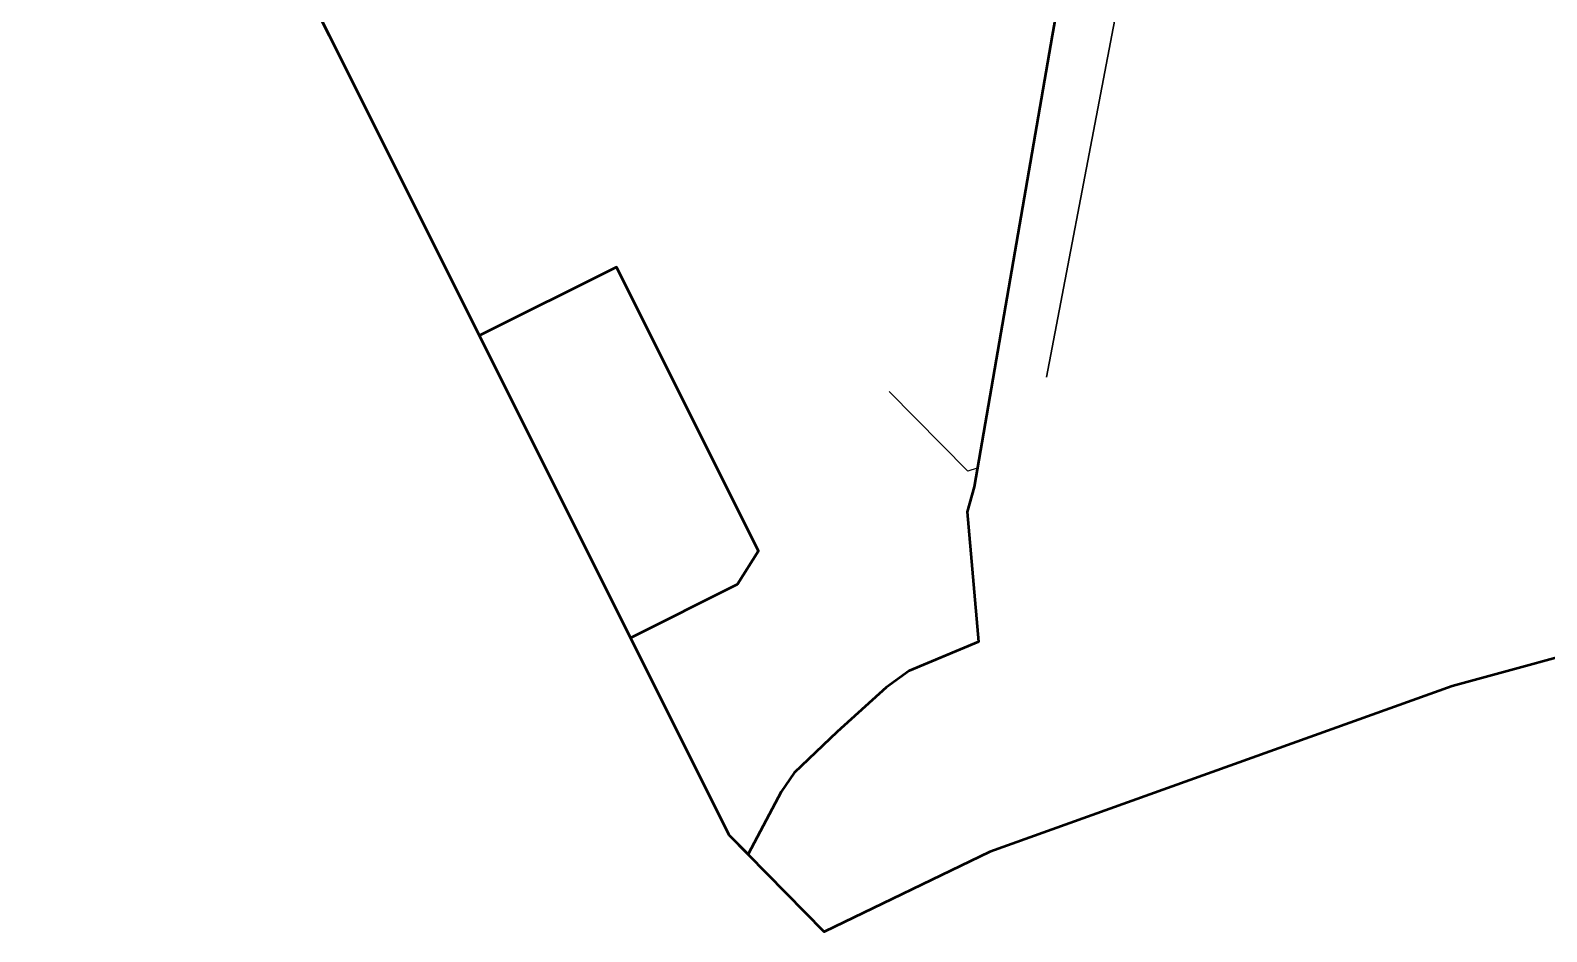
# Model space of a CAD drawing. Header units: millimetres. Extents: x 587399 to 927168, y 438565 to 1444955.
# Drawn here: x 922520 to 923509, y 1442136 to 1442725 of the extents above; entities that cross this region are included whole.
import ezdxf

# ---------------------------------------------------------------- set-up
doc = ezdxf.new("R2010")
doc.units = ezdxf.units.MM
doc.header["$LTSCALE"] = 2
doc.layers.add('end maj 26 02 2021', color=7, linetype='Continuous')

msp = doc.modelspace()

# ---------------------------------------------------------------- linework, layer by layer
at = {"layer": 'end maj 26 02 2021', "color": 2, "linetype": 'ByBlock', "lineweight": 50, "ltscale": 0.0014, "flags": 128}
msp.add_lwpolyline([(923614.333, 1443642.287), (923626.35, 1443637.457), (923644.252, 1443611.185), (923935.141, 1442863.592), (923972.548, 1442778.381), (924016.972, 1442698.596), (924028.818, 1442680.362), (924035.937, 1442657.451), (924041.887, 1442629.718), (924034.273, 1442318.726), (923662.275, 1442331.869), (923559.098, 1442327.021), (923447.66, 1442296.73), (923146.118, 1442188.529), (923038.064, 1442136.459), (922975.999, 1442199.414), (922520.172, 1443111.88), (922562.844, 1443135.084), (922819.905, 1443291.35), (923038.98, 1443416.78), (923325.784, 1443533.848), (923601.592, 1443641.276)], close=True, dxfattribs=at)
at = {"layer": 'end maj 26 02 2021', "color": 2, "linetype": 'ByBlock', "lineweight": 30}
msp.add_lwpolyline([(923182.953, 1442498.138), (923373.219, 1443494.474), (923374.079, 1443512.513), (923374.024, 1443525.983), (923376.881, 1443537.277), (923383.165, 1443548.044), (923394.767, 1443555.097), (923601.592, 1443641.276), (923616.593, 1443642.466), (923626.35, 1443637.457), (923635.06, 1443626.737), (923644.252, 1443611.185), (923896.918, 1442962.277), (923935.141, 1442863.592), (923957.85, 1442809.847), (923972.548, 1442778.381), (923990.796, 1442745.626), (924016.972, 1442698.596), (924028.818, 1442680.362), (924035.937, 1442657.451), (924041.887, 1442629.718), (924040.934, 1442570.89), (924038.26, 1442499.365)], dxfattribs=at)
at = {"layer": 'end maj 26 02 2021', "color": 7, "flags": 128}
for points in [[(922819.826, 1443291.479), (922919.12, 1443130.165), (923164.323, 1443260.865), (923276.347, 1443223.342), (923264.015, 1443154.291), (923186.652, 1442721.081), (923137.832, 1442438.846), (923131.714, 1442436.923), (923080.257, 1442488.904)], [(923264.015, 1443154.291), (923186.652, 1442721.081), (923135.743, 1442426.771), (923131.178, 1442410.447), (923138.562, 1442325.48), (923093.349, 1442306.581), (923078.418, 1442295.689), (923046.54, 1442266.835), (923018.367, 1442240.022), (923010, 1442227.634), (922988.396, 1442187.016), (922975.99, 1442199.41), (922911.652, 1442328.121), (922981.502, 1442363.231), (922995.192, 1442384.931), (922902.562, 1442570.031), (922813.222, 1442525.33), (922749.78, 1442651.98), (922680.93, 1442789.62)], [(923264.015, 1443154.291), (923186.652, 1442721.081), (923135.743, 1442426.771), (923131.178, 1442410.447), (923138.562, 1442325.48), (923093.349, 1442306.581), (923078.418, 1442295.689), (923046.54, 1442266.835), (923018.367, 1442240.022), (923010, 1442227.634), (922988.396, 1442187.016), (922975.99, 1442199.41), (922911.652, 1442328.121), (922981.502, 1442363.231), (922995.192, 1442384.931), (922902.562, 1442570.031), (922813.222, 1442525.33), (922749.78, 1442651.98), (922680.93, 1442789.62)], [(923264.015, 1443154.291), (923186.652, 1442721.081), (923135.743, 1442426.771), (923131.178, 1442410.447), (923138.562, 1442325.48), (923093.349, 1442306.581), (923078.418, 1442295.689), (923046.54, 1442266.835), (923018.367, 1442240.022), (923010, 1442227.634), (922988.396, 1442187.016), (922975.99, 1442199.41), (922911.652, 1442328.121), (922981.502, 1442363.231), (922995.192, 1442384.931), (922902.562, 1442570.031), (922813.222, 1442525.33), (922749.78, 1442651.98), (922680.93, 1442789.62)]]:
    msp.add_lwpolyline(points, dxfattribs=at)
at = {"layer": 'end maj 26 02 2021', "linetype": 'ByBlock', "lineweight": 50, "elevation": -1.484, "flags": 128}
msp.add_lwpolyline([(923264.015, 1443154.291), (923186.652, 1442721.081), (923135.743, 1442426.771), (923131.178, 1442410.447), (923138.562, 1442325.48), (923093.349, 1442306.581), (923078.418, 1442295.689), (923046.54, 1442266.835), (923018.367, 1442240.022), (923010, 1442227.634), (922988.396, 1442187.016), (922975.99, 1442199.41), (922911.651, 1442328.121), (922981.502, 1442363.231), (922995.192, 1442384.931), (922902.562, 1442570.031), (922813.222, 1442525.33), (922749.78, 1442651.98), (922680.93, 1442789.62)], dxfattribs=at)
at = {"layer": 'end maj 26 02 2021', "color": 3, "lineweight": 30, "elevation": -1.484, "flags": 128}
msp.add_lwpolyline([(923264.015, 1443154.291), (923186.652, 1442721.081), (923135.743, 1442426.771), (923131.178, 1442410.447), (923138.562, 1442325.48), (923093.349, 1442306.581), (923078.418, 1442295.689), (923046.54, 1442266.835), (923018.367, 1442240.022), (923010, 1442227.634), (922988.396, 1442187.016), (922975.99, 1442199.41), (922911.651, 1442328.121), (922981.502, 1442363.231), (922995.192, 1442384.931), (922902.562, 1442570.031), (922813.222, 1442525.33), (922749.78, 1442651.98), (922680.93, 1442789.62)], dxfattribs=at)

doc.saveas('drawing.dxf')
